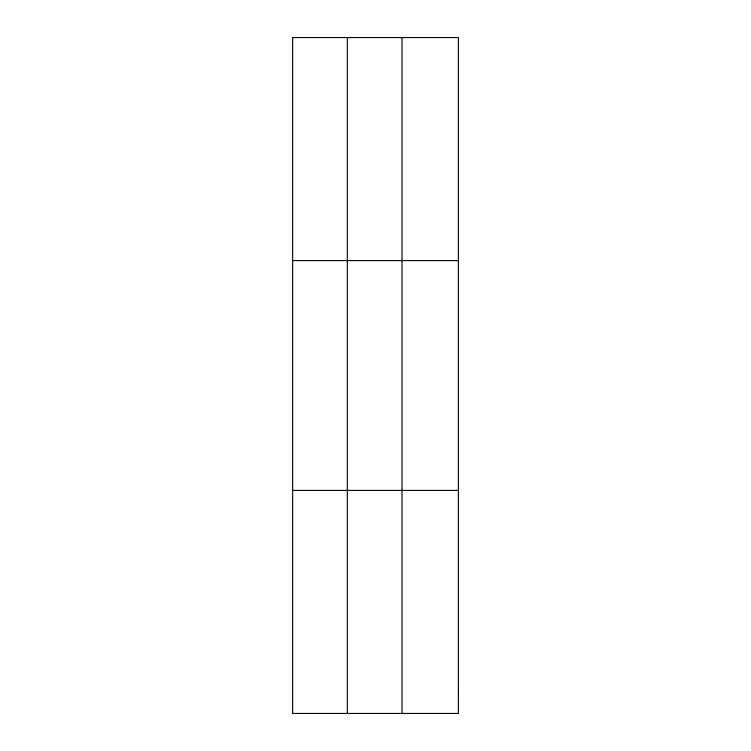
<?xml version="1.0" encoding="UTF-8"?>
<svg xmlns="http://www.w3.org/2000/svg" width="751" height="751" viewBox="0 0 751 751"><rect width="100%" height="100%" fill="white"/><g stroke="black" fill="none" stroke-linecap="round" stroke-linejoin="round"><path stroke-width="1.13" d="M347.319 713.45L347.319 37.55M402.02 713.45L402.02 37.55M292.618 260.597L458.382 260.597M292.618 490.403L458.382 490.403M458.382 693.173L458.382 713.45L292.618 713.45L292.618 37.55L458.382 37.55L458.382 693.173"/></g></svg>
